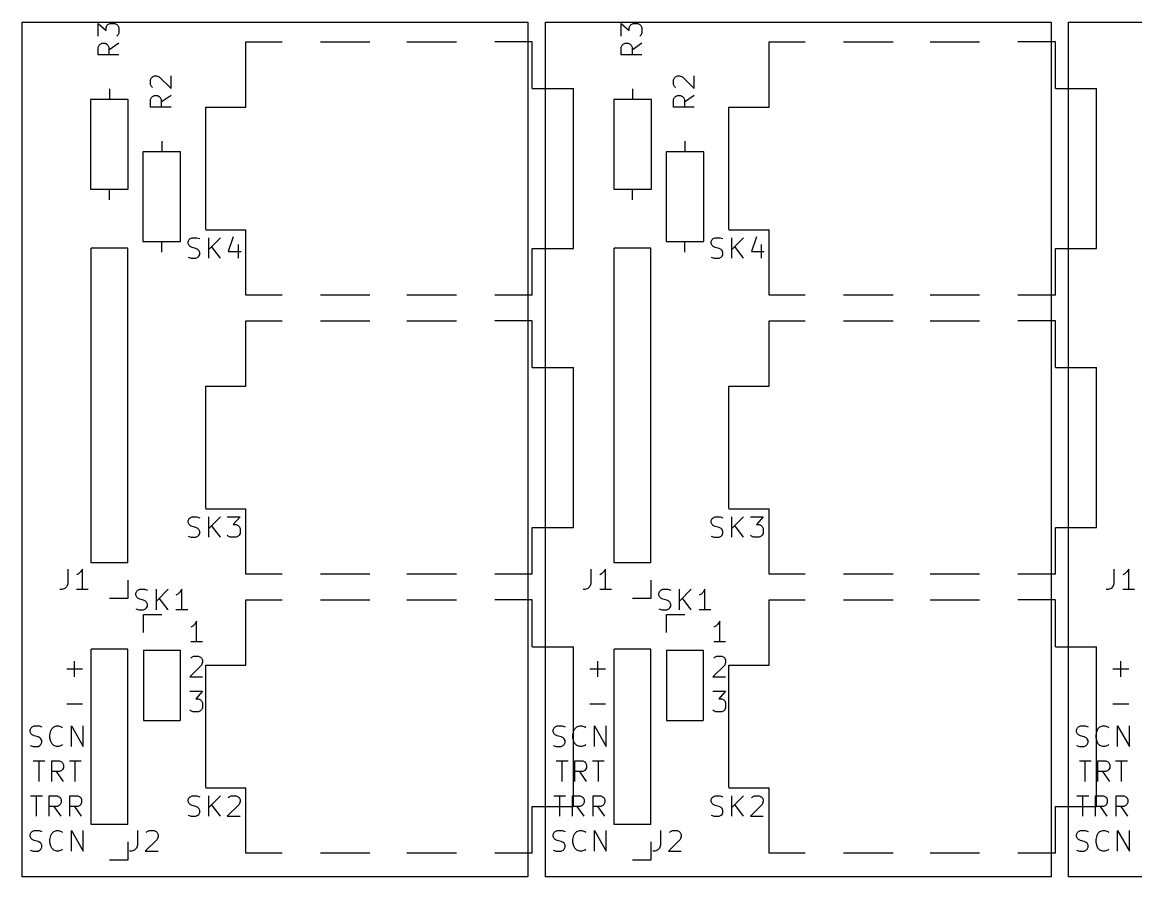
# Model space of a CAD drawing. Extents: x 25 to 269, y -152 to -49.
# Drawn here: x 114.3 to 195.4, y -152.4 to -90.2 of the extents above; entities that cross this region are included whole.
import ezdxf

# ---------------------------------------------------------------- set-up
doc = ezdxf.new("R2010")
doc.units = 0
doc.layers.add('BLACK', color=7, linetype='CONTINUOUS')

msp = doc.modelspace()

# ---------------------------------------------------------------- linework, layer by layer
at = {"layer": 'BLACK', "linetype": 'CONTINUOUS'}
for p, q in [((114.3, -152.4), (114.3, -90.17)), ((114.3, -90.17), (151.13, -90.17)), ((119.829, -91.19), (119.829, -90.2614)), ((119.829, -90.2614), (120.4, -90.7614)), ((120.4, -90.5471), (120.471, -90.4043)), ((120.4, -90.7614), (120.4, -90.5471)), ((120.471, -90.4043), (120.543, -90.3329)), ((120.543, -90.3329), (120.686, -90.2614)), ((120.686, -90.2614), (121.043, -90.2614)), ((121.043, -90.2614), (121.186, -90.3329)), ((121.186, -90.3329), (121.257, -90.4043)), ((121.257, -90.4043), (121.329, -90.5471)), ((121.329, -90.5471), (121.329, -90.9757)), ((151.13, -90.17), (151.13, -152.4)), ((152.4, -90.17), (189.23, -90.17)), ((152.4, -152.4), (152.4, -90.17)), ((157.929, -91.19), (157.929, -90.2614)), ((157.929, -90.2614), (158.5, -90.7614)), ((158.5, -90.5471), (158.571, -90.4043)), ((158.5, -90.7614), (158.5, -90.5471)), ((158.571, -90.4043), (158.643, -90.3329)), ((158.643, -90.3329), (158.786, -90.2614)), ((158.786, -90.2614), (159.143, -90.2614)), ((159.143, -90.2614), (159.286, -90.3329)), ((159.286, -90.3329), (159.357, -90.4043)), ((159.357, -90.4043), (159.429, -90.5471)), ((159.429, -90.5471), (159.429, -90.9757)), ((189.23, -90.17), (189.23, -152.4)), ((190.5, -152.4), (190.5, -90.17)), ((190.5, -90.17), (227.33, -90.17)), ((121.257, -91.1186), (121.186, -91.19)), ((121.329, -90.9757), (121.257, -91.1186)), ((130.59, -96.355), (130.59, -91.605)), ((130.59, -91.605), (133.22, -91.605)), ((136.02, -91.605), (139.62, -91.605)), ((142.32, -91.605), (145.92, -91.605)), ((151.44, -91.605), (148.72, -91.605)), ((151.44, -95.005), (151.44, -91.605)), ((159.357, -91.1186), (159.286, -91.19)), ((159.429, -90.9757), (159.357, -91.1186)), ((168.69, -96.355), (168.69, -91.605)), ((168.69, -91.605), (171.32, -91.605)), ((174.12, -91.605), (177.72, -91.605)), ((180.42, -91.605), (184.02, -91.605)), ((189.54, -91.605), (186.82, -91.605)), ((189.54, -95.005), (189.54, -91.605)), ((119.829, -91.9757), (119.9, -91.8329)), ((119.829, -92.5471), (119.829, -91.9757)), ((119.9, -91.8329), (119.971, -91.7614)), ((119.971, -91.7614), (120.114, -91.69)), ((120.114, -91.69), (120.329, -91.69)), ((120.329, -91.69), (120.471, -91.7614)), ((120.471, -91.7614), (120.543, -91.8329)), ((120.543, -91.8329), (120.614, -91.9757)), ((121.329, -91.69), (120.614, -92.19)), ((120.614, -91.9757), (120.614, -92.5471)), ((157.929, -91.9757), (158, -91.8329)), ((157.929, -92.5471), (157.929, -91.9757)), ((158, -91.8329), (158.071, -91.7614)), ((158.071, -91.7614), (158.214, -91.69)), ((158.214, -91.69), (158.429, -91.69)), ((158.429, -91.69), (158.571, -91.7614)), ((158.571, -91.7614), (158.643, -91.8329)), ((158.643, -91.8329), (158.714, -91.9757)), ((159.429, -91.69), (158.714, -92.19)), ((158.714, -91.9757), (158.714, -92.5471)), ((121.329, -92.5471), (119.829, -92.5471)), ((159.429, -92.5471), (157.929, -92.5471)), ((123.639, -94.3571), (123.71, -94.2143)), ((123.639, -94.7143), (123.639, -94.3571)), ((123.71, -94.8571), (123.639, -94.7143)), ((123.71, -94.2143), (123.781, -94.1429)), ((123.781, -94.9286), (123.71, -94.8571)), ((123.781, -94.1429), (123.924, -94.0714)), ((123.924, -94.0714), (124.067, -94.0714)), ((124.067, -94.0714), (124.281, -94.1429)), ((124.281, -94.1429), (125.139, -95)), ((125.139, -95), (125.139, -94.0714)), ((161.739, -94.3571), (161.81, -94.2143)), ((161.739, -94.7143), (161.739, -94.3571)), ((161.81, -94.8571), (161.739, -94.7143)), ((161.81, -94.2143), (161.881, -94.1429)), ((161.881, -94.9286), (161.81, -94.8571)), ((161.881, -94.1429), (162.024, -94.0714)), ((162.024, -94.0714), (162.167, -94.0714)), ((162.167, -94.0714), (162.381, -94.1429)), ((162.381, -94.1429), (163.239, -95)), ((163.239, -95), (163.239, -94.0714)), ((120.65, -95.02), (120.65, -95.79)), ((123.639, -95.7857), (123.71, -95.6429)), ((123.71, -95.6429), (123.781, -95.5714)), ((123.781, -95.5714), (123.924, -95.5)), ((123.924, -95.5), (124.139, -95.5)), ((124.139, -95.5), (124.281, -95.5714)), ((124.281, -95.5714), (124.353, -95.6429)), ((124.353, -95.6429), (124.424, -95.7857)), ((125.139, -95.5), (124.424, -96)), ((151.44, -95.005), (154.44, -95.005)), ((154.44, -106.645), (154.44, -95.005)), ((158.75, -95.02), (158.75, -95.79)), ((161.739, -95.7857), (161.81, -95.6429)), ((161.81, -95.6429), (161.881, -95.5714)), ((161.881, -95.5714), (162.024, -95.5)), ((162.024, -95.5), (162.239, -95.5)), ((162.239, -95.5), (162.381, -95.5714)), ((162.381, -95.5714), (162.453, -95.6429)), ((162.453, -95.6429), (162.524, -95.7857)), ((163.239, -95.5), (162.524, -96)), ((189.54, -95.005), (192.54, -95.005)), ((192.54, -106.645), (192.54, -95.005)), ((119.28, -95.79), (119.28, -102.33)), ((122.02, -95.79), (119.28, -95.79)), ((122.02, -102.33), (122.02, -95.79)), ((123.639, -96.3571), (123.639, -95.7857)), ((125.139, -96.3571), (123.639, -96.3571)), ((124.424, -95.7857), (124.424, -96.3571)), ((127.67, -96.355), (130.59, -96.355)), ((127.67, -105.255), (127.67, -96.355)), ((157.38, -95.79), (157.38, -102.33)), ((160.12, -95.79), (157.38, -95.79)), ((160.12, -102.33), (160.12, -95.79)), ((161.739, -96.3571), (161.739, -95.7857)), ((163.239, -96.3571), (161.739, -96.3571)), ((162.524, -95.7857), (162.524, -96.3571)), ((165.77, -96.355), (168.69, -96.355)), ((165.77, -105.255), (165.77, -96.355)), ((124.46, -98.83), (124.46, -99.6)), ((162.56, -98.83), (162.56, -99.6)), ((125.83, -99.6), (123.09, -99.6)), ((123.09, -99.6), (123.09, -106.14)), ((125.83, -106.14), (125.83, -99.6)), ((163.93, -99.6), (161.19, -99.6)), ((161.19, -99.6), (161.19, -106.14)), ((163.93, -106.14), (163.93, -99.6)), ((119.28, -102.33), (122.02, -102.33)), ((120.65, -103.1), (120.65, -102.33)), ((157.38, -102.33), (160.12, -102.33)), ((158.75, -103.1), (158.75, -102.33)), ((127.67, -105.295), (130.59, -105.295)), ((130.59, -110.045), (130.59, -105.295)), ((165.77, -105.295), (168.69, -105.295)), ((168.69, -110.045), (168.69, -105.295)), ((123.09, -106.14), (125.83, -106.14)), ((124.46, -106.91), (124.46, -106.14)), ((126.377, -106.144), (126.449, -106.001)), ((126.377, -106.287), (126.377, -106.144)), ((126.449, -106.001), (126.52, -105.93)), ((126.52, -105.93), (126.663, -105.859)), ((126.663, -105.859), (127.02, -105.859)), ((127.02, -105.859), (127.234, -105.93)), ((127.877, -107.359), (127.877, -105.859)), ((128.734, -105.859), (127.877, -106.716)), ((129.663, -105.787), (129.306, -106.859)), ((161.19, -106.14), (163.93, -106.14)), ((162.56, -106.91), (162.56, -106.14)), ((164.477, -106.144), (164.549, -106.001)), ((164.477, -106.287), (164.477, -106.144)), ((164.549, -106.001), (164.62, -105.93)), ((164.62, -105.93), (164.763, -105.859)), ((164.763, -105.859), (165.12, -105.859)), ((165.12, -105.859), (165.334, -105.93)), ((165.977, -107.359), (165.977, -105.859)), ((166.834, -105.859), (165.977, -106.716)), ((167.763, -105.787), (167.406, -106.859)), ((119.32, -129.54), (119.32, -106.62)), ((121.98, -106.62), (119.32, -106.62)), ((121.98, -129.54), (121.98, -106.62)), ((126.449, -106.43), (126.377, -106.287)), ((126.52, -106.501), (126.449, -106.43)), ((126.663, -106.573), (126.52, -106.501)), ((126.949, -106.644), (126.663, -106.573)), ((127.091, -106.716), (126.949, -106.644)), ((127.163, -106.787), (127.091, -106.716)), ((127.234, -106.93), (127.163, -106.787)), ((127.234, -107.073), (127.234, -106.93)), ((128.734, -107.359), (128.091, -106.501)), ((129.306, -106.859), (130.234, -106.859)), ((130.02, -106.359), (130.02, -107.359)), ((151.44, -110.045), (151.44, -106.645)), ((151.44, -106.645), (154.44, -106.645)), ((157.42, -129.54), (157.42, -106.62)), ((160.08, -106.62), (157.42, -106.62)), ((160.08, -129.54), (160.08, -106.62)), ((164.549, -106.43), (164.477, -106.287)), ((164.62, -106.501), (164.549, -106.43)), ((164.763, -106.573), (164.62, -106.501)), ((165.049, -106.644), (164.763, -106.573)), ((165.191, -106.716), (165.049, -106.644)), ((165.263, -106.787), (165.191, -106.716)), ((165.334, -106.93), (165.263, -106.787)), ((165.334, -107.073), (165.334, -106.93)), ((166.834, -107.359), (166.191, -106.501)), ((167.406, -106.859), (168.334, -106.859)), ((168.12, -106.359), (168.12, -107.359)), ((189.54, -110.045), (189.54, -106.645)), ((189.54, -106.645), (192.54, -106.645)), ((126.377, -107.287), (126.591, -107.359)), ((126.591, -107.359), (126.949, -107.359)), ((126.949, -107.359), (127.091, -107.287)), ((127.091, -107.287), (127.163, -107.216)), ((127.163, -107.216), (127.234, -107.073)), ((164.477, -107.287), (164.691, -107.359)), ((164.691, -107.359), (165.049, -107.359)), ((165.049, -107.359), (165.191, -107.287)), ((165.191, -107.287), (165.263, -107.216)), ((165.263, -107.216), (165.334, -107.073)), ((133.22, -110.045), (130.59, -110.045)), ((139.62, -110.045), (136.02, -110.045)), ((145.92, -110.045), (142.32, -110.045)), ((151.44, -110.045), (148.72, -110.045)), ((171.32, -110.045), (168.69, -110.045)), ((177.72, -110.045), (174.12, -110.045)), ((184.02, -110.045), (180.42, -110.045)), ((189.54, -110.045), (186.82, -110.045)), ((130.59, -111.925), (133.22, -111.925)), ((130.59, -116.675), (130.59, -111.925)), ((136.02, -111.925), (139.62, -111.925)), ((142.32, -111.925), (145.92, -111.925)), ((151.44, -111.925), (148.72, -111.925)), ((151.44, -115.325), (151.44, -111.925)), ((168.69, -111.925), (171.32, -111.925)), ((168.69, -116.675), (168.69, -111.925)), ((174.12, -111.925), (177.72, -111.925)), ((180.42, -111.925), (184.02, -111.925)), ((189.54, -111.925), (186.82, -111.925)), ((189.54, -115.325), (189.54, -111.925)), ((151.44, -115.325), (154.44, -115.325)), ((154.44, -126.965), (154.44, -115.325)), ((189.54, -115.325), (192.54, -115.325)), ((192.54, -126.965), (192.54, -115.325)), ((127.67, -125.575), (127.67, -116.675)), ((127.67, -116.675), (130.59, -116.675)), ((165.77, -125.575), (165.77, -116.675)), ((165.77, -116.675), (168.69, -116.675)), ((127.67, -125.615), (130.59, -125.615)), ((130.59, -130.365), (130.59, -125.615)), ((165.77, -125.615), (168.69, -125.615)), ((168.69, -130.365), (168.69, -125.615)), ((126.377, -126.464), (126.449, -126.321)), ((126.377, -126.607), (126.377, -126.464)), ((126.449, -126.321), (126.52, -126.25)), ((126.52, -126.25), (126.663, -126.179)), ((126.663, -126.179), (127.02, -126.179)), ((127.02, -126.179), (127.234, -126.25)), ((127.877, -127.679), (127.877, -126.179)), ((128.734, -126.179), (127.877, -127.036)), ((129.234, -126.179), (130.163, -126.179)), ((130.163, -126.179), (129.663, -126.75)), ((164.477, -126.464), (164.549, -126.321)), ((164.477, -126.607), (164.477, -126.464)), ((164.549, -126.321), (164.62, -126.25)), ((164.62, -126.25), (164.763, -126.179)), ((164.763, -126.179), (165.12, -126.179)), ((165.12, -126.179), (165.334, -126.25)), ((165.977, -127.679), (165.977, -126.179)), ((166.834, -126.179), (165.977, -127.036)), ((167.334, -126.179), (168.263, -126.179)), ((168.263, -126.179), (167.763, -126.75)), ((126.449, -126.75), (126.377, -126.607)), ((126.52, -126.821), (126.449, -126.75)), ((126.663, -126.893), (126.52, -126.821)), ((126.949, -126.964), (126.663, -126.893)), ((127.091, -127.036), (126.949, -126.964)), ((127.163, -127.107), (127.091, -127.036)), ((127.234, -127.25), (127.163, -127.107)), ((127.234, -127.393), (127.234, -127.25)), ((128.734, -127.679), (128.091, -126.821)), ((129.663, -126.75), (129.877, -126.75)), ((129.877, -126.75), (130.02, -126.821)), ((130.02, -126.821), (130.091, -126.893)), ((130.091, -126.893), (130.163, -127.036)), ((130.163, -127.036), (130.163, -127.393)), ((151.44, -126.965), (154.44, -126.965)), ((151.44, -130.365), (151.44, -126.965)), ((164.549, -126.75), (164.477, -126.607)), ((164.62, -126.821), (164.549, -126.75)), ((164.763, -126.893), (164.62, -126.821)), ((165.049, -126.964), (164.763, -126.893)), ((165.191, -127.036), (165.049, -126.964)), ((165.263, -127.107), (165.191, -127.036)), ((165.334, -127.25), (165.263, -127.107)), ((165.334, -127.393), (165.334, -127.25)), ((166.834, -127.679), (166.191, -126.821)), ((167.763, -126.75), (167.977, -126.75)), ((167.977, -126.75), (168.12, -126.821)), ((168.12, -126.821), (168.191, -126.893)), ((168.191, -126.893), (168.263, -127.036)), ((168.263, -127.036), (168.263, -127.393)), ((189.54, -126.965), (192.54, -126.965)), ((189.54, -130.365), (189.54, -126.965)), ((126.377, -127.607), (126.591, -127.679)), ((126.591, -127.679), (126.949, -127.679)), ((126.949, -127.679), (127.091, -127.607)), ((127.091, -127.607), (127.163, -127.536)), ((127.163, -127.536), (127.234, -127.393)), ((129.306, -127.607), (129.234, -127.536)), ((129.449, -127.679), (129.306, -127.607)), ((129.877, -127.679), (129.449, -127.679)), ((130.02, -127.607), (129.877, -127.679)), ((130.091, -127.536), (130.02, -127.607)), ((130.163, -127.393), (130.091, -127.536)), ((164.477, -127.607), (164.691, -127.679)), ((164.691, -127.679), (165.049, -127.679)), ((165.049, -127.679), (165.191, -127.607)), ((165.191, -127.607), (165.263, -127.536)), ((165.263, -127.536), (165.334, -127.393)), ((167.406, -127.607), (167.334, -127.536)), ((167.549, -127.679), (167.406, -127.607)), ((167.977, -127.679), (167.549, -127.679)), ((168.12, -127.607), (167.977, -127.679)), ((168.191, -127.536), (168.12, -127.607)), ((168.263, -127.393), (168.191, -127.536)), ((121.98, -129.54), (119.32, -129.54)), ((160.08, -129.54), (157.42, -129.54)), ((117.61, -129.989), (117.61, -131.06)), ((118.396, -130.346), (118.253, -130.417)), ((118.539, -130.203), (118.396, -130.346)), ((118.681, -129.989), (118.539, -130.203)), ((118.681, -131.489), (118.681, -129.989)), ((133.22, -130.365), (130.59, -130.365)), ((139.62, -130.365), (136.02, -130.365)), ((145.92, -130.365), (142.32, -130.365)), ((151.44, -130.365), (148.72, -130.365)), ((155.71, -129.989), (155.71, -131.06)), ((156.496, -130.346), (156.353, -130.417)), ((156.639, -130.203), (156.496, -130.346)), ((156.781, -129.989), (156.639, -130.203)), ((156.781, -131.489), (156.781, -129.989)), ((171.32, -130.365), (168.69, -130.365)), ((177.72, -130.365), (174.12, -130.365)), ((184.02, -130.365), (180.42, -130.365)), ((189.54, -130.365), (186.82, -130.365)), ((193.81, -129.989), (193.81, -131.06)), ((194.596, -130.346), (194.453, -130.417)), ((194.739, -130.203), (194.596, -130.346)), ((194.881, -129.989), (194.739, -130.203)), ((194.881, -131.489), (194.881, -129.989)), ((117.539, -131.274), (117.396, -131.417)), ((117.61, -131.06), (117.539, -131.274)), ((121.98, -130.81), (121.98, -132.14)), ((155.639, -131.274), (155.496, -131.417)), ((155.71, -131.06), (155.639, -131.274)), ((160.08, -130.81), (160.08, -132.14)), ((193.739, -131.274), (193.596, -131.417)), ((193.81, -131.06), (193.739, -131.274)), ((117.181, -131.489), (117.039, -131.489)), ((117.396, -131.417), (117.181, -131.489)), ((119.11, -131.489), (118.253, -131.489)), ((121.98, -132.14), (120.65, -132.14)), ((122.567, -131.754), (122.639, -131.611)), ((122.567, -131.897), (122.567, -131.754)), ((122.639, -132.04), (122.567, -131.897)), ((122.639, -131.611), (122.71, -131.54)), ((122.71, -132.111), (122.639, -132.04)), ((122.71, -131.54), (122.853, -131.469)), ((122.853, -132.183), (122.71, -132.111)), ((122.853, -131.469), (123.21, -131.469)), ((123.139, -132.254), (122.853, -132.183)), ((123.21, -131.469), (123.424, -131.54)), ((124.067, -132.969), (124.067, -131.469)), ((124.924, -131.469), (124.067, -132.326)), ((124.924, -132.969), (124.281, -132.111)), ((125.639, -131.826), (125.496, -131.897)), ((125.781, -131.683), (125.639, -131.826)), ((125.924, -131.469), (125.781, -131.683)), ((125.924, -132.969), (125.924, -131.469)), ((155.281, -131.489), (155.139, -131.489)), ((155.496, -131.417), (155.281, -131.489)), ((157.21, -131.489), (156.353, -131.489)), ((160.08, -132.14), (158.75, -132.14)), ((160.667, -131.754), (160.739, -131.611)), ((160.667, -131.897), (160.667, -131.754)), ((160.739, -132.04), (160.667, -131.897)), ((160.739, -131.611), (160.81, -131.54)), ((160.81, -132.111), (160.739, -132.04)), ((160.81, -131.54), (160.953, -131.469)), ((160.953, -132.183), (160.81, -132.111)), ((160.953, -131.469), (161.31, -131.469)), ((161.239, -132.254), (160.953, -132.183)), ((161.31, -131.469), (161.524, -131.54)), ((162.167, -132.969), (162.167, -131.469)), ((163.024, -131.469), (162.167, -132.326)), ((163.024, -132.969), (162.381, -132.111)), ((163.739, -131.826), (163.596, -131.897)), ((163.881, -131.683), (163.739, -131.826)), ((164.024, -131.469), (163.881, -131.683)), ((164.024, -132.969), (164.024, -131.469)), ((193.381, -131.489), (193.239, -131.489)), ((193.596, -131.417), (193.381, -131.489)), ((195.31, -131.489), (194.453, -131.489)), ((122.567, -132.897), (122.781, -132.969)), ((122.781, -132.969), (123.139, -132.969)), ((123.281, -132.326), (123.139, -132.254)), ((123.139, -132.969), (123.281, -132.897)), ((123.353, -132.397), (123.281, -132.326)), ((123.281, -132.897), (123.353, -132.826)), ((123.424, -132.54), (123.353, -132.397)), ((123.353, -132.826), (123.424, -132.683)), ((123.424, -132.683), (123.424, -132.54)), ((126.353, -132.969), (125.496, -132.969)), ((130.59, -136.995), (130.59, -132.245)), ((130.59, -132.245), (133.22, -132.245)), ((136.02, -132.245), (139.62, -132.245)), ((142.32, -132.245), (145.92, -132.245)), ((151.44, -132.245), (148.72, -132.245)), ((151.44, -135.645), (151.44, -132.245)), ((160.667, -132.897), (160.881, -132.969)), ((160.881, -132.969), (161.239, -132.969)), ((161.381, -132.326), (161.239, -132.254)), ((161.239, -132.969), (161.381, -132.897)), ((161.453, -132.397), (161.381, -132.326)), ((161.381, -132.897), (161.453, -132.826)), ((161.524, -132.54), (161.453, -132.397)), ((161.453, -132.826), (161.524, -132.683)), ((161.524, -132.683), (161.524, -132.54)), ((164.453, -132.969), (163.596, -132.969)), ((168.69, -136.995), (168.69, -132.245)), ((168.69, -132.245), (171.32, -132.245)), ((174.12, -132.245), (177.72, -132.245)), ((180.42, -132.245), (184.02, -132.245)), ((189.54, -132.245), (186.82, -132.245)), ((189.54, -135.645), (189.54, -132.245)), ((123.13, -133.29), (124.46, -133.29)), ((123.13, -134.62), (123.13, -133.29)), ((127, -133.799), (126.857, -134.013)), ((127, -135.299), (127, -133.799)), ((161.23, -133.29), (162.56, -133.29)), ((161.23, -134.62), (161.23, -133.29)), ((165.1, -133.799), (164.957, -134.013)), ((165.1, -135.299), (165.1, -133.799)), ((126.714, -134.156), (126.571, -134.227)), ((126.857, -134.013), (126.714, -134.156)), ((164.814, -134.156), (164.671, -134.227)), ((164.957, -134.013), (164.814, -134.156)), ((127.429, -135.299), (126.571, -135.299)), ((165.529, -135.299), (164.671, -135.299)), ((119.32, -148.59), (119.32, -135.83)), ((121.98, -135.83), (119.32, -135.83)), ((121.98, -148.59), (121.98, -135.83)), ((123.13, -135.89), (125.79, -135.89)), ((123.13, -135.89), (123.13, -141.03)), ((125.79, -135.89), (125.79, -141.03)), ((151.44, -135.645), (154.44, -135.645)), ((154.44, -147.285), (154.44, -135.645)), ((157.42, -148.59), (157.42, -135.83)), ((160.08, -135.83), (157.42, -135.83)), ((160.08, -148.59), (160.08, -135.83)), ((161.23, -135.89), (163.89, -135.89)), ((161.23, -135.89), (161.23, -141.03)), ((163.89, -135.89), (163.89, -141.03)), ((189.54, -135.645), (192.54, -135.645)), ((192.54, -147.285), (192.54, -135.645)), ((118.11, -137.839), (118.11, -136.696)), ((127.357, -136.981), (126.5, -137.839)), ((126.571, -136.481), (126.643, -136.41)), ((126.643, -136.41), (126.786, -136.339)), ((126.786, -136.339), (127.143, -136.339)), ((127.143, -136.339), (127.286, -136.41)), ((127.286, -136.41), (127.357, -136.481)), ((127.357, -136.481), (127.429, -136.624)), ((127.429, -136.767), (127.357, -136.981)), ((127.429, -136.624), (127.429, -136.767)), ((127.67, -136.995), (130.59, -136.995)), ((127.67, -145.895), (127.67, -136.995)), ((156.21, -137.839), (156.21, -136.696)), ((165.457, -136.981), (164.6, -137.839)), ((164.671, -136.481), (164.743, -136.41)), ((164.743, -136.41), (164.886, -136.339)), ((164.886, -136.339), (165.243, -136.339)), ((165.243, -136.339), (165.386, -136.41)), ((165.386, -136.41), (165.457, -136.481)), ((165.457, -136.481), (165.529, -136.624)), ((165.529, -136.767), (165.457, -136.981)), ((165.529, -136.624), (165.529, -136.767)), ((165.77, -136.995), (168.69, -136.995)), ((165.77, -145.895), (165.77, -136.995)), ((194.31, -137.839), (194.31, -136.696)), ((117.539, -137.267), (118.681, -137.267)), ((126.5, -137.839), (127.429, -137.839)), ((155.639, -137.267), (156.781, -137.267)), ((164.6, -137.839), (165.529, -137.839)), ((193.739, -137.267), (194.881, -137.267)), ((126.5, -138.879), (127.429, -138.879)), ((127.429, -138.879), (126.929, -139.45)), ((126.929, -139.45), (127.143, -139.45)), ((127.143, -139.45), (127.286, -139.521)), ((164.6, -138.879), (165.529, -138.879)), ((165.529, -138.879), (165.029, -139.45)), ((165.029, -139.45), (165.243, -139.45)), ((165.243, -139.45), (165.386, -139.521)), ((117.539, -139.807), (118.681, -139.807)), ((126.571, -140.307), (126.5, -140.236)), ((127.286, -139.521), (127.357, -139.593)), ((127.357, -140.236), (127.286, -140.307)), ((127.357, -139.593), (127.429, -139.736)), ((127.429, -140.093), (127.357, -140.236)), ((127.429, -139.736), (127.429, -140.093)), ((155.639, -139.807), (156.781, -139.807)), ((164.671, -140.307), (164.6, -140.236)), ((165.386, -139.521), (165.457, -139.593)), ((165.457, -140.236), (165.386, -140.307)), ((165.457, -139.593), (165.529, -139.736)), ((165.529, -140.093), (165.457, -140.236)), ((165.529, -139.736), (165.529, -140.093)), ((193.739, -139.807), (194.881, -139.807)), ((123.13, -141.03), (125.79, -141.03)), ((126.714, -140.379), (126.571, -140.307)), ((127.143, -140.379), (126.714, -140.379)), ((127.286, -140.307), (127.143, -140.379)), ((161.23, -141.03), (163.89, -141.03)), ((164.814, -140.379), (164.671, -140.307)), ((165.243, -140.379), (164.814, -140.379)), ((165.386, -140.307), (165.243, -140.379)), ((114.876, -141.704), (114.947, -141.561)), ((114.876, -141.847), (114.876, -141.704)), ((114.947, -141.99), (114.876, -141.847)), ((114.947, -141.561), (115.019, -141.49)), ((115.019, -141.49), (115.161, -141.419)), ((115.161, -141.419), (115.519, -141.419)), ((115.519, -141.419), (115.733, -141.49)), ((116.304, -142.061), (116.376, -141.776)), ((116.376, -141.776), (116.447, -141.633)), ((116.447, -141.633), (116.59, -141.49)), ((116.59, -141.49), (116.804, -141.419)), ((116.804, -141.419), (116.947, -141.419)), ((116.947, -141.419), (117.161, -141.49)), ((117.161, -141.49), (117.233, -141.561)), ((117.876, -142.919), (117.876, -141.419)), ((117.876, -141.419), (118.733, -142.919)), ((118.733, -142.919), (118.733, -141.419)), ((152.976, -141.704), (153.047, -141.561)), ((152.976, -141.847), (152.976, -141.704)), ((153.047, -141.99), (152.976, -141.847)), ((153.047, -141.561), (153.119, -141.49)), ((153.119, -141.49), (153.261, -141.419)), ((153.261, -141.419), (153.619, -141.419)), ((153.619, -141.419), (153.833, -141.49)), ((154.404, -142.061), (154.476, -141.776)), ((154.476, -141.776), (154.547, -141.633)), ((154.547, -141.633), (154.69, -141.49)), ((154.69, -141.49), (154.904, -141.419)), ((154.904, -141.419), (155.047, -141.419)), ((155.047, -141.419), (155.261, -141.49)), ((155.261, -141.49), (155.333, -141.561)), ((155.976, -142.919), (155.976, -141.419)), ((155.976, -141.419), (156.833, -142.919)), ((156.833, -142.919), (156.833, -141.419)), ((191.076, -141.704), (191.147, -141.561)), ((191.076, -141.847), (191.076, -141.704)), ((191.147, -141.99), (191.076, -141.847)), ((191.147, -141.561), (191.219, -141.49)), ((191.219, -141.49), (191.361, -141.419)), ((191.361, -141.419), (191.719, -141.419)), ((191.719, -141.419), (191.933, -141.49)), ((192.504, -142.061), (192.576, -141.776)), ((192.576, -141.776), (192.647, -141.633)), ((192.647, -141.633), (192.79, -141.49)), ((192.79, -141.49), (193.004, -141.419)), ((193.004, -141.419), (193.147, -141.419)), ((193.147, -141.419), (193.361, -141.49)), ((193.361, -141.49), (193.433, -141.561)), ((194.076, -142.919), (194.076, -141.419)), ((194.076, -141.419), (194.933, -142.919)), ((194.933, -142.919), (194.933, -141.419)), ((115.019, -142.061), (114.947, -141.99)), ((115.161, -142.133), (115.019, -142.061)), ((115.447, -142.204), (115.161, -142.133)), ((115.59, -142.276), (115.447, -142.204)), ((115.661, -142.347), (115.59, -142.276)), ((115.733, -142.49), (115.661, -142.347)), ((115.661, -142.776), (115.733, -142.633)), ((115.733, -142.633), (115.733, -142.49)), ((116.304, -142.276), (116.304, -142.061)), ((116.376, -142.561), (116.304, -142.276)), ((116.447, -142.704), (116.376, -142.561)), ((116.59, -142.847), (116.447, -142.704)), ((153.119, -142.061), (153.047, -141.99)), ((153.261, -142.133), (153.119, -142.061)), ((153.547, -142.204), (153.261, -142.133)), ((153.69, -142.276), (153.547, -142.204)), ((153.761, -142.347), (153.69, -142.276)), ((153.833, -142.49), (153.761, -142.347)), ((153.761, -142.776), (153.833, -142.633)), ((153.833, -142.633), (153.833, -142.49)), ((154.404, -142.276), (154.404, -142.061)), ((154.476, -142.561), (154.404, -142.276)), ((154.547, -142.704), (154.476, -142.561)), ((154.69, -142.847), (154.547, -142.704)), ((191.219, -142.061), (191.147, -141.99)), ((191.361, -142.133), (191.219, -142.061)), ((191.647, -142.204), (191.361, -142.133)), ((191.79, -142.276), (191.647, -142.204)), ((191.861, -142.347), (191.79, -142.276)), ((191.933, -142.49), (191.861, -142.347)), ((191.861, -142.776), (191.933, -142.633)), ((191.933, -142.633), (191.933, -142.49)), ((192.504, -142.276), (192.504, -142.061)), ((192.576, -142.561), (192.504, -142.276)), ((192.647, -142.704), (192.576, -142.561)), ((192.79, -142.847), (192.647, -142.704)), ((114.876, -142.847), (115.09, -142.919)), ((115.09, -142.919), (115.447, -142.919)), ((115.447, -142.919), (115.59, -142.847)), ((115.59, -142.847), (115.661, -142.776)), ((116.804, -142.919), (116.59, -142.847)), ((116.947, -142.919), (116.804, -142.919)), ((117.161, -142.847), (116.947, -142.919)), ((117.233, -142.776), (117.161, -142.847)), ((152.976, -142.847), (153.19, -142.919)), ((153.19, -142.919), (153.547, -142.919)), ((153.547, -142.919), (153.69, -142.847)), ((153.69, -142.847), (153.761, -142.776)), ((154.904, -142.919), (154.69, -142.847)), ((155.047, -142.919), (154.904, -142.919)), ((155.261, -142.847), (155.047, -142.919)), ((155.333, -142.776), (155.261, -142.847)), ((191.076, -142.847), (191.29, -142.919)), ((191.29, -142.919), (191.647, -142.919)), ((191.647, -142.919), (191.79, -142.847)), ((191.79, -142.847), (191.861, -142.776)), ((193.004, -142.919), (192.79, -142.847)), ((193.147, -142.919), (193.004, -142.919)), ((193.361, -142.847), (193.147, -142.919)), ((193.433, -142.776), (193.361, -142.847)), ((115.09, -143.959), (115.947, -143.959)), ((115.519, -145.459), (115.519, -143.959)), ((116.447, -145.459), (116.447, -143.959)), ((116.447, -143.959), (117.019, -143.959)), ((117.019, -143.959), (117.161, -144.03)), ((117.161, -144.03), (117.233, -144.101)), ((117.233, -144.101), (117.304, -144.244)), ((117.304, -144.244), (117.304, -144.459)), ((117.733, -143.959), (118.59, -143.959)), ((118.161, -145.459), (118.161, -143.959)), ((153.19, -143.959), (154.047, -143.959)), ((153.619, -145.459), (153.619, -143.959)), ((154.547, -145.459), (154.547, -143.959)), ((154.547, -143.959), (155.119, -143.959)), ((155.119, -143.959), (155.261, -144.03)), ((155.261, -144.03), (155.333, -144.101)), ((155.333, -144.101), (155.404, -144.244)), ((155.404, -144.244), (155.404, -144.459)), ((155.833, -143.959), (156.69, -143.959)), ((156.261, -145.459), (156.261, -143.959)), ((191.29, -143.959), (192.147, -143.959)), ((191.719, -145.459), (191.719, -143.959)), ((192.647, -145.459), (192.647, -143.959)), ((192.647, -143.959), (193.219, -143.959)), ((193.219, -143.959), (193.361, -144.03)), ((193.361, -144.03), (193.433, -144.101)), ((193.433, -144.101), (193.504, -144.244)), ((193.504, -144.244), (193.504, -144.459)), ((193.933, -143.959), (194.79, -143.959)), ((194.361, -145.459), (194.361, -143.959)), ((117.019, -144.744), (116.447, -144.744)), ((117.304, -145.459), (116.804, -144.744)), ((117.161, -144.673), (117.019, -144.744)), ((117.233, -144.601), (117.161, -144.673)), ((117.304, -144.459), (117.233, -144.601)), ((155.119, -144.744), (154.547, -144.744)), ((155.404, -145.459), (154.904, -144.744)), ((155.261, -144.673), (155.119, -144.744)), ((155.333, -144.601), (155.261, -144.673)), ((155.404, -144.459), (155.333, -144.601)), ((193.219, -144.744), (192.647, -144.744)), ((193.504, -145.459), (193.004, -144.744)), ((193.361, -144.673), (193.219, -144.744)), ((193.433, -144.601), (193.361, -144.673)), ((193.504, -144.459), (193.433, -144.601)), ((127.67, -145.935), (130.59, -145.935)), ((130.59, -150.685), (130.59, -145.935)), ((165.77, -145.935), (168.69, -145.935)), ((168.69, -150.685), (168.69, -145.935)), ((114.911, -146.499), (115.769, -146.499)), ((115.34, -147.999), (115.34, -146.499)), ((116.269, -147.999), (116.269, -146.499)), ((116.269, -146.499), (116.84, -146.499)), ((116.84, -146.499), (116.983, -146.57)), ((116.983, -146.57), (117.054, -146.641)), ((117.054, -146.641), (117.126, -146.784)), ((117.769, -147.999), (117.769, -146.499)), ((117.769, -146.499), (118.34, -146.499)), ((118.34, -146.499), (118.483, -146.57)), ((118.483, -146.57), (118.554, -146.641)), ((118.554, -146.641), (118.626, -146.784)), ((126.377, -146.784), (126.449, -146.641)), ((126.449, -146.641), (126.52, -146.57)), ((126.52, -146.57), (126.663, -146.499)), ((126.663, -146.499), (127.02, -146.499)), ((127.02, -146.499), (127.234, -146.57)), ((127.877, -147.999), (127.877, -146.499)), ((128.734, -146.499), (127.877, -147.356)), ((129.306, -146.641), (129.377, -146.57)), ((129.377, -146.57), (129.52, -146.499)), ((129.52, -146.499), (129.877, -146.499)), ((129.877, -146.499), (130.02, -146.57)), ((130.02, -146.57), (130.091, -146.641)), ((130.091, -146.641), (130.163, -146.784)), ((153.011, -146.499), (153.869, -146.499)), ((153.44, -147.999), (153.44, -146.499)), ((154.369, -147.999), (154.369, -146.499)), ((154.369, -146.499), (154.94, -146.499)), ((154.94, -146.499), (155.083, -146.57)), ((155.083, -146.57), (155.154, -146.641)), ((155.154, -146.641), (155.226, -146.784)), ((155.869, -147.999), (155.869, -146.499)), ((155.869, -146.499), (156.44, -146.499)), ((156.44, -146.499), (156.583, -146.57)), ((156.583, -146.57), (156.654, -146.641)), ((156.654, -146.641), (156.726, -146.784)), ((164.477, -146.784), (164.549, -146.641)), ((164.549, -146.641), (164.62, -146.57)), ((164.62, -146.57), (164.763, -146.499)), ((164.763, -146.499), (165.12, -146.499)), ((165.12, -146.499), (165.334, -146.57)), ((165.977, -147.999), (165.977, -146.499)), ((166.834, -146.499), (165.977, -147.356)), ((167.406, -146.641), (167.477, -146.57)), ((167.477, -146.57), (167.62, -146.499)), ((167.62, -146.499), (167.977, -146.499)), ((167.977, -146.499), (168.12, -146.57)), ((168.12, -146.57), (168.191, -146.641)), ((168.191, -146.641), (168.263, -146.784)), ((191.111, -146.499), (191.969, -146.499)), ((191.54, -147.999), (191.54, -146.499)), ((192.469, -147.999), (192.469, -146.499)), ((192.469, -146.499), (193.04, -146.499)), ((193.04, -146.499), (193.183, -146.57)), ((193.183, -146.57), (193.254, -146.641)), ((193.254, -146.641), (193.326, -146.784)), ((193.969, -147.999), (193.969, -146.499)), ((193.969, -146.499), (194.54, -146.499)), ((194.54, -146.499), (194.683, -146.57)), ((194.683, -146.57), (194.754, -146.641)), ((194.754, -146.641), (194.826, -146.784)), ((116.84, -147.284), (116.269, -147.284)), ((117.126, -147.999), (116.626, -147.284)), ((116.983, -147.213), (116.84, -147.284)), ((117.054, -147.141), (116.983, -147.213)), ((117.126, -146.999), (117.054, -147.141)), ((117.126, -146.784), (117.126, -146.999)), ((118.34, -147.284), (117.769, -147.284)), ((118.626, -147.999), (118.126, -147.284)), ((118.483, -147.213), (118.34, -147.284)), ((118.554, -147.141), (118.483, -147.213)), ((118.626, -146.999), (118.554, -147.141)), ((118.626, -146.784), (118.626, -146.999)), ((126.377, -146.927), (126.377, -146.784)), ((126.449, -147.07), (126.377, -146.927)), ((126.52, -147.141), (126.449, -147.07)), ((126.663, -147.213), (126.52, -147.141)), ((126.949, -147.284), (126.663, -147.213)), ((127.091, -147.356), (126.949, -147.284)), ((127.163, -147.427), (127.091, -147.356)), ((127.234, -147.57), (127.163, -147.427)), ((127.234, -147.713), (127.234, -147.57)), ((128.734, -147.999), (128.091, -147.141)), ((130.091, -147.141), (129.234, -147.999)), ((130.163, -146.927), (130.091, -147.141)), ((130.163, -146.784), (130.163, -146.927)), ((151.44, -150.685), (151.44, -147.285)), ((151.44, -147.285), (154.44, -147.285)), ((154.94, -147.284), (154.369, -147.284)), ((155.226, -147.999), (154.726, -147.284)), ((155.083, -147.213), (154.94, -147.284)), ((155.154, -147.141), (155.083, -147.213)), ((155.226, -146.999), (155.154, -147.141)), ((155.226, -146.784), (155.226, -146.999)), ((156.44, -147.284), (155.869, -147.284)), ((156.726, -147.999), (156.226, -147.284)), ((156.583, -147.213), (156.44, -147.284)), ((156.654, -147.141), (156.583, -147.213)), ((156.726, -146.999), (156.654, -147.141)), ((156.726, -146.784), (156.726, -146.999)), ((164.477, -146.927), (164.477, -146.784)), ((164.549, -147.07), (164.477, -146.927)), ((164.62, -147.141), (164.549, -147.07)), ((164.763, -147.213), (164.62, -147.141)), ((165.049, -147.284), (164.763, -147.213)), ((165.191, -147.356), (165.049, -147.284)), ((165.263, -147.427), (165.191, -147.356)), ((165.334, -147.57), (165.263, -147.427)), ((165.334, -147.713), (165.334, -147.57)), ((166.834, -147.999), (166.191, -147.141)), ((168.191, -147.141), (167.334, -147.999)), ((168.263, -146.927), (168.191, -147.141)), ((168.263, -146.784), (168.263, -146.927)), ((189.54, -150.685), (189.54, -147.285)), ((189.54, -147.285), (192.54, -147.285)), ((193.04, -147.284), (192.469, -147.284)), ((193.326, -147.999), (192.826, -147.284)), ((193.183, -147.213), (193.04, -147.284)), ((193.254, -147.141), (193.183, -147.213)), ((193.326, -146.999), (193.254, -147.141)), ((193.326, -146.784), (193.326, -146.999)), ((194.54, -147.284), (193.969, -147.284)), ((194.826, -147.999), (194.326, -147.284)), ((194.683, -147.213), (194.54, -147.284)), ((194.754, -147.141), (194.683, -147.213)), ((194.826, -146.999), (194.754, -147.141)), ((194.826, -146.784), (194.826, -146.999)), ((126.377, -147.927), (126.591, -147.999)), ((126.591, -147.999), (126.949, -147.999)), ((126.949, -147.999), (127.091, -147.927)), ((127.091, -147.927), (127.163, -147.856)), ((127.163, -147.856), (127.234, -147.713)), ((129.234, -147.999), (130.163, -147.999)), ((164.477, -147.927), (164.691, -147.999)), ((164.691, -147.999), (165.049, -147.999)), ((165.049, -147.999), (165.191, -147.927)), ((165.191, -147.927), (165.263, -147.856)), ((165.263, -147.856), (165.334, -147.713)), ((167.334, -147.999), (168.263, -147.999)), ((114.876, -149.324), (114.947, -149.181)), ((114.947, -149.181), (115.019, -149.11)), ((115.019, -149.11), (115.161, -149.039)), ((115.161, -149.039), (115.519, -149.039)), ((115.519, -149.039), (115.733, -149.11)), ((116.447, -149.253), (116.59, -149.11)), ((116.59, -149.11), (116.804, -149.039)), ((116.804, -149.039), (116.947, -149.039)), ((116.947, -149.039), (117.161, -149.11)), ((117.161, -149.11), (117.233, -149.181)), ((117.876, -150.539), (117.876, -149.039)), ((117.876, -149.039), (118.733, -150.539)), ((118.733, -150.539), (118.733, -149.039)), ((121.98, -148.59), (119.32, -148.59)), ((122.69, -149.039), (122.69, -150.11)), ((123.333, -149.181), (123.404, -149.11)), ((123.404, -149.11), (123.547, -149.039)), ((123.547, -149.039), (123.904, -149.039)), ((123.904, -149.039), (124.047, -149.11)), ((124.047, -149.11), (124.119, -149.181)), ((124.119, -149.181), (124.19, -149.324)), ((152.976, -149.324), (153.047, -149.181)), ((153.047, -149.181), (153.119, -149.11)), ((153.119, -149.11), (153.261, -149.039)), ((153.261, -149.039), (153.619, -149.039)), ((153.619, -149.039), (153.833, -149.11)), ((154.547, -149.253), (154.69, -149.11)), ((154.69, -149.11), (154.904, -149.039)), ((154.904, -149.039), (155.047, -149.039)), ((155.047, -149.039), (155.261, -149.11)), ((155.261, -149.11), (155.333, -149.181)), ((155.976, -150.539), (155.976, -149.039)), ((155.976, -149.039), (156.833, -150.539)), ((156.833, -150.539), (156.833, -149.039)), ((160.08, -148.59), (157.42, -148.59)), ((160.79, -149.039), (160.79, -150.11)), ((161.433, -149.181), (161.504, -149.11)), ((161.504, -149.11), (161.647, -149.039)), ((161.647, -149.039), (162.004, -149.039)), ((162.004, -149.039), (162.147, -149.11)), ((162.147, -149.11), (162.219, -149.181)), ((162.219, -149.181), (162.29, -149.324)), ((191.076, -149.324), (191.147, -149.181)), ((191.147, -149.181), (191.219, -149.11)), ((191.219, -149.11), (191.361, -149.039)), ((191.361, -149.039), (191.719, -149.039)), ((191.719, -149.039), (191.933, -149.11)), ((192.647, -149.253), (192.79, -149.11)), ((192.79, -149.11), (193.004, -149.039)), ((193.004, -149.039), (193.147, -149.039)), ((193.147, -149.039), (193.361, -149.11)), ((193.361, -149.11), (193.433, -149.181)), ((194.076, -150.539), (194.076, -149.039)), ((194.076, -149.039), (194.933, -150.539)), ((194.933, -150.539), (194.933, -149.039)), ((114.876, -149.467), (114.876, -149.324)), ((114.947, -149.61), (114.876, -149.467)), ((115.019, -149.681), (114.947, -149.61)), ((115.161, -149.753), (115.019, -149.681)), ((115.447, -149.824), (115.161, -149.753)), ((115.59, -149.896), (115.447, -149.824)), ((115.661, -149.967), (115.59, -149.896)), ((115.733, -150.11), (115.661, -149.967)), ((116.304, -149.681), (116.376, -149.396)), ((116.304, -149.896), (116.304, -149.681)), ((116.376, -150.181), (116.304, -149.896)), ((116.376, -149.396), (116.447, -149.253)), ((121.98, -149.86), (121.98, -151.19)), ((124.119, -149.681), (123.261, -150.539)), ((124.19, -149.467), (124.119, -149.681)), ((124.19, -149.324), (124.19, -149.467)), ((152.976, -149.467), (152.976, -149.324)), ((153.047, -149.61), (152.976, -149.467)), ((153.119, -149.681), (153.047, -149.61)), ((153.261, -149.753), (153.119, -149.681)), ((153.547, -149.824), (153.261, -149.753)), ((153.69, -149.896), (153.547, -149.824)), ((153.761, -149.967), (153.69, -149.896)), ((153.833, -150.11), (153.761, -149.967)), ((154.404, -149.681), (154.476, -149.396)), ((154.404, -149.896), (154.404, -149.681)), ((154.476, -150.181), (154.404, -149.896)), ((154.476, -149.396), (154.547, -149.253)), ((160.08, -149.86), (160.08, -151.19)), ((162.219, -149.681), (161.361, -150.539)), ((162.29, -149.467), (162.219, -149.681)), ((162.29, -149.324), (162.29, -149.467)), ((191.076, -149.467), (191.076, -149.324)), ((191.147, -149.61), (191.076, -149.467)), ((191.219, -149.681), (191.147, -149.61)), ((191.361, -149.753), (191.219, -149.681)), ((191.647, -149.824), (191.361, -149.753)), ((191.79, -149.896), (191.647, -149.824)), ((191.861, -149.967), (191.79, -149.896)), ((191.933, -150.11), (191.861, -149.967)), ((192.504, -149.681), (192.576, -149.396)), ((192.504, -149.896), (192.504, -149.681)), ((192.576, -150.181), (192.504, -149.896)), ((192.576, -149.396), (192.647, -149.253)), ((114.876, -150.467), (115.09, -150.539)), ((115.09, -150.539), (115.447, -150.539)), ((115.447, -150.539), (115.59, -150.467)), ((115.59, -150.467), (115.661, -150.396)), ((115.661, -150.396), (115.733, -150.253)), ((115.733, -150.253), (115.733, -150.11)), ((116.447, -150.324), (116.376, -150.181)), ((116.59, -150.467), (116.447, -150.324)), ((116.804, -150.539), (116.59, -150.467)), ((116.947, -150.539), (116.804, -150.539)), ((117.161, -150.467), (116.947, -150.539)), ((117.233, -150.396), (117.161, -150.467)), ((122.261, -150.539), (122.119, -150.539)), ((122.476, -150.467), (122.261, -150.539)), ((122.619, -150.324), (122.476, -150.467)), ((122.69, -150.11), (122.619, -150.324)), ((123.261, -150.539), (124.19, -150.539)), ((133.22, -150.685), (130.59, -150.685)), ((139.62, -150.685), (136.02, -150.685)), ((145.92, -150.685), (142.32, -150.685)), ((151.44, -150.685), (148.72, -150.685)), ((152.976, -150.467), (153.19, -150.539)), ((153.19, -150.539), (153.547, -150.539)), ((153.547, -150.539), (153.69, -150.467)), ((153.69, -150.467), (153.761, -150.396)), ((153.761, -150.396), (153.833, -150.253)), ((153.833, -150.253), (153.833, -150.11)), ((154.547, -150.324), (154.476, -150.181)), ((154.69, -150.467), (154.547, -150.324)), ((154.904, -150.539), (154.69, -150.467)), ((155.047, -150.539), (154.904, -150.539)), ((155.261, -150.467), (155.047, -150.539)), ((155.333, -150.396), (155.261, -150.467)), ((160.361, -150.539), (160.219, -150.539)), ((160.576, -150.467), (160.361, -150.539)), ((160.719, -150.324), (160.576, -150.467)), ((160.79, -150.11), (160.719, -150.324)), ((161.361, -150.539), (162.29, -150.539)), ((171.32, -150.685), (168.69, -150.685)), ((177.72, -150.685), (174.12, -150.685)), ((184.02, -150.685), (180.42, -150.685)), ((189.54, -150.685), (186.82, -150.685)), ((191.076, -150.467), (191.29, -150.539)), ((191.29, -150.539), (191.647, -150.539)), ((191.647, -150.539), (191.79, -150.467)), ((191.79, -150.467), (191.861, -150.396)), ((191.861, -150.396), (191.933, -150.253)), ((191.933, -150.253), (191.933, -150.11)), ((192.647, -150.324), (192.576, -150.181)), ((192.79, -150.467), (192.647, -150.324)), ((193.004, -150.539), (192.79, -150.467)), ((193.147, -150.539), (193.004, -150.539)), ((193.361, -150.467), (193.147, -150.539)), ((193.433, -150.396), (193.361, -150.467)), ((121.98, -151.19), (120.65, -151.19)), ((160.08, -151.19), (158.75, -151.19)), ((151.13, -152.4), (114.3, -152.4)), ((189.23, -152.4), (152.4, -152.4)), ((227.33, -152.4), (190.5, -152.4))]:
    msp.add_line(p, q, dxfattribs=at)

doc.saveas('drawing.dxf')
